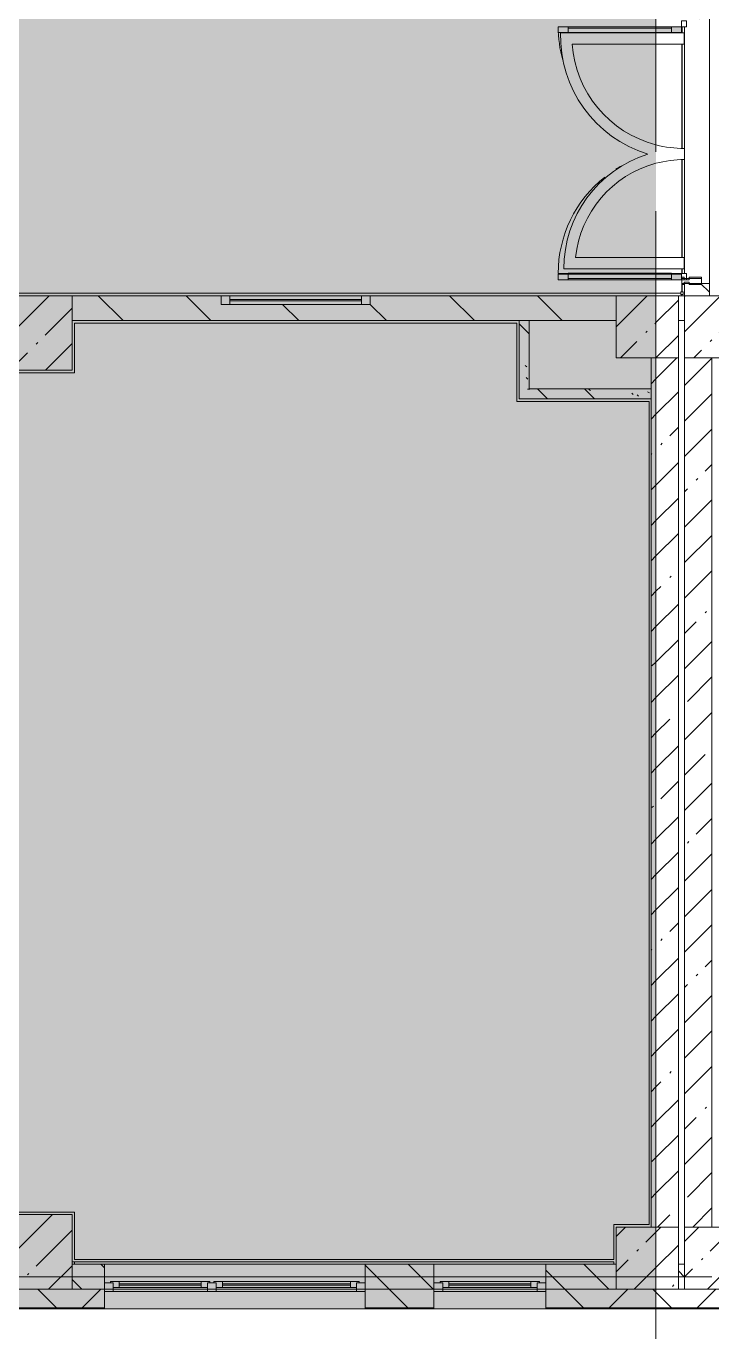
# Model space of a CAD drawing. Header units: millimetres. Extents: x -5714 to 188114, y -8553 to 29000.
# Drawn here: x 94344 to 99864, y -444 to 10072 of the extents above; entities that cross this region are included whole.
import ezdxf

# ---------------------------------------------------------------- set-up
doc = ezdxf.new("R2010")
doc.units = ezdxf.units.MM
doc.linetypes.add('Осевая', pattern=[3175, 635, -476.25, 1587.5, -476.25])
doc.layers.add('A-DETL-GENF-3', color=7, linetype='Continuous', lineweight=9, true_color=0xc0c0c0, transparency=0.4)
for name, color, linetype, lineweight, true_color in [('A-DETL-GENF-4', 7, 'Continuous', 5, 0xb7b7b7), ('A-DETL-GENF-5', 7, 'Continuous', 5, 0xaaaaaa), ('A-DETL-GENF-6', 7, 'Continuous', 5, 0xe2e2e2), ('A-DOOR-3', 7, 'Continuous', 5, 0xaaaaaa), ('A-DOOR-5', 7, 'Continuous', 5, 0xb7b7b7), ('A-FLOR-1', 7, 'Continuous', 5, 0xb7b7b7), ('A-FLOR-2', 7, 'Continuous', 5, 0xaaaaaa), ('A-GLAZ-3', 7, 'Continuous', 5, 0x737373), ('A-WALL-3', 7, 'Continuous', 5, 0x737373), ('A-WALL-4', 7, 'Continuous', 9, 0x737373), ('I-WALL-3', 7, 'Continuous', 5, 0x737373), ('I-WALL-4', 7, 'Continuous', 5, 0x787878), ('S-COLS-1', 7, 'Continuous', 5, 0x737373)]:
    doc.layers.add(name, color=color, linetype=linetype, lineweight=lineweight, true_color=true_color)
for name, color, linetype, lineweight in [('A-GLAZ-CWMG-2', 7, 'Continuous', 5), ('A-WALL', 7, 'Continuous', 9), ('A-WALL-2', 7, 'Continuous', 5), ('I-WALL-2', 7, 'Continuous', 5), ('S-COLS-2', 7, 'Continuous', 5), ('Оси', 7, 'Continuous', 9), ('Оси-2', 7, 'Осевая', 9)]:
    doc.layers.add(name, color=color, linetype=linetype, lineweight=lineweight)
pattern_1 = [(135, (61103.76, 0), (-176.7767, -176.7767), [])]
pattern_2 = [(45, (61103.76, 0), (-353.5534, 353.5534), []), (135, (61103.76, 0), (-353.5534, -353.5534), [])]
pattern_3 = [(45, (61103.76, 0), (-285.123, 285.123), []), (45, (61388.9, 0), (-285.123, 285.123), [504.031, -100.806, 16.764, -84.042])]
pattern_4 = [(45, (-38240, -150), (-285.123, 285.123), []), (45, (-37954.88, -150), (-285.123, 285.123), [504.031, -100.806, 16.764, -84.042])]
pattern_5 = [(45, (-38240, -7650), (-285.123, 285.123), []), (45, (-37954.88, -7650), (-285.123, 285.123), [504.031, -100.806, 16.764, -84.042])]
pattern_6 = [(135, (61103.76, 0), (-377.171, -377.171), [533.4, -88.9, 17.78, -88.9]), (135, (61103.76, 376.94), (-377.171, -377.171), []), (50, (61103.76, 0), (637.6445, -55.7866), [66.675, -733.425]), (355, (61103.76, 0), (-123.349, 668.699), [53.34, -586.74]), (100.451, (61156.9, -4.65), (514.299, 612.908), [56.665, -623.315]), (46.184, (61103.8, 177.8), (948.776, -147.15), [100.012, -1100.137]), (96.636, (61182.8, 165.5), (830.91, 865.997), [84.998, -934.973]), (351.184, (61103.8, 177.8), (830.918, 865.988), [80.01, -880.11]), (21, (61192.66, 133.35), (530.6506, -357.928), [66.675, -733.425]), (326, (61192.66, 133.35), (216.308, 644.658), [53.34, -586.74]), (71.451, (61236.9, 103.5), (746.96, 286.724), [56.665, -623.315]), (37.5, (61103.76, 0), (10.8105, 295.9426), [16.764, -562.864, 16.764, -578.866, -588.962]), (37.5, (61103.76, 0), (10.8105, 295.9426), [-1175.258, 16.764, -572.198]), (7.5, (61103.76, 0), (233.8692, 350.6318), [16.764, -322.834, 16.764, -549.529, -224.472]), (7.5, (61103.76, 0), (233.8692, 350.6318), [-905.891, 16.764, -207.708]), (327.5, (60905.51, 0), (474.5678, -20.0513), [16.764, -205.486, 16.764, -676.656, -920.115]), (327.5, (60905.51, 0), (474.5678, -20.0513), [-915.67, 16.764, -903.351]), (317.5, (60816.6, 0), (518.452, 88.9934), [16.764, -272.161, 16.764, -443.738, -653.415]), (317.5, (60816.6, 0), (518.452, 88.9934), [-749.427, 16.764, -636.651])]
pattern_7 = [(135, (61103.76, 0), (-353.5534, -353.5534), [])]

# ---------------------------------------------------------------- blocks, each defined once
blk = doc.blocks.new('BSC_Колонна _Прямоугольная - 500х500-23286270-3_9_1_птичка')
at = {"layer": 'S-COLS-2'}
h = blk.add_hatch(dxfattribs=at)
h.set_pattern_fill('FP_41', color=256, style=0, pattern_type=2)
h.set_pattern_definition([(45, (-38790, -7650), (-285.123, 285.123), []), (45, (-38504.88, -7650), (-285.123, 285.123), [504.031, -100.806, 16.764, -84.042])])
h.paths.add_polyline_path([(-250, -250), (250, -250), (250, 250), (-250, 250), (-250, 100)])
for p, q in [((250, 250), (-250, 250)), ((-250, 250), (-250, -250)), ((250, -250), (250, 250)), ((-250, -250), (250, -250))]:
    blk.add_line(p, q, dxfattribs=at)
blk = doc.blocks.new('BSC_Колонна _Прямоугольная - 500х500-V112-3_9_1_птичка')
at = {"layer": 'S-COLS-2'}
h = blk.add_hatch(dxfattribs=at)
h.set_pattern_fill('FP_48', color=256, style=0, pattern_type=2)
h.set_pattern_definition([(45, (-38790, -150), (-285.123, 285.123), []), (45, (-38504.88, -150), (-285.123, 285.123), [504.031, -100.806, 16.764, -84.042])])
h.paths.add_polyline_path([(-250, -250), (250, -250), (250, 250), (-250, 250), (-250, 80)])
for p, q in [((250, 250), (-250, 250)), ((-250, 250), (-250, -250)), ((250, -250), (250, 250)), ((-250, -250), (250, -250))]:
    blk.add_line(p, q, dxfattribs=at)
blk = doc.blocks.new('BSC_Колонна _Прямоугольная - 600х600-V130-3_9_1_птичка')
at = {"layer": 'S-COLS-2'}
h = blk.add_hatch(dxfattribs=at)
h.set_pattern_fill('FP_73', color=256, style=0, pattern_type=2)
h.set_pattern_definition([(45, (-33310, -7600), (-285.123, 285.123), []), (45, (-33024.88, -7600), (-285.123, 285.123), [504.031, -100.806, 16.764, -84.042])])
h.paths.add_polyline_path([(-300, -300), (300, -300), (300, 300), (-300, 300), (-300, 150)])
at = {"layer": 'S-COLS-1'}
for p, q in [((300, 300), (-300, 300)), ((-300, 300), (-300, -300)), ((300, -300), (300, 300)), ((-300, -300), (300, -300))]:
    blk.add_line(p, q, dxfattribs=at)
blk = doc.blocks.new('BSC_Колонна _Прямоугольная - 600х600-V131-3_9_1_птичка')
at = {"layer": 'S-COLS-2'}
h = blk.add_hatch(dxfattribs=at)
h.set_pattern_fill('FP_74', color=256, style=0, pattern_type=2)
h.set_pattern_definition([(45, (-33310, -200), (-285.123, 285.123), []), (45, (-33024.88, -200), (-285.123, 285.123), [504.031, -100.806, 16.764, -84.042])])
h.paths.add_polyline_path([(-212, -300), (300, -300), (300, 300), (-300, 300), (-300, -300)])
at = {"layer": 'S-COLS-1'}
for p, q in [((300, 300), (-300, 300)), ((-300, 300), (-300, -300)), ((300, -300), (300, 300)), ((-300, -300), (300, -300))]:
    blk.add_line(p, q, dxfattribs=at)
blk = doc.blocks.new('120_Окно_СКБ_2Ст - 120_Окно_СКБ_2Ст 2100х2400 _мал створка справа_-22446225-3_9_1_птичка')
at = {"layer": 'A-GLAZ-3'}
for p, q in [((-1050, -127), (-1050, -57)), ((-1050, -57), (-980, -57)), ((1050, -57), (-1050, -57)), ((-980, -57), (-980, -127)), ((150, -87), (-980, -87)), ((-980, -87), (-980, -127)), ((-930, -137), (-930, -87)), ((100, -137), (100, -87)), ((150, -127), (150, -57)), ((150, -57), (220, -57)), ((150, -127), (150, -87)), ((220, -57), (220, -127)), ((980, -87), (220, -87)), ((220, -87), (220, -127)), ((270, -137), (270, -87)), ((930, -137), (930, -87)), ((980, -127), (980, -57)), ((980, -57), (1050, -57)), ((980, -127), (980, -87)), ((1050, -57), (1050, -127)), ((-980, -127), (-1050, -127)), ((-1050, -127), (-1000, -127)), ((-980, -127), (-1000, -127)), ((-1000, -127), (-1000, -137)), ((-1000, -137), (170, -137)), ((170, -137), (-1000, -137)), ((-930, -107), (100, -107)), ((100, -117), (-930, -117)), ((220, -127), (150, -127)), ((170, -127), (150, -127)), ((170, -127), (200, -127)), ((170, -137), (170, -127)), ((220, -127), (200, -127)), ((200, -127), (200, -137)), ((200, -137), (1000, -137)), ((1000, -137), (200, -137)), ((270, -107), (930, -107)), ((930, -117), (270, -117)), ((1050, -127), (980, -127)), ((1000, -127), (980, -127)), ((1000, -127), (1050, -127)), ((1000, -137), (1000, -127))]:
    blk.add_line(p, q, dxfattribs=at)
blk = doc.blocks.new('120_Окно_СКБ_1Ст - 120_Окно_СКБ_1Ст 900х2500_h_-22445987-3_9_1_птичка')
at = {"layer": 'A-GLAZ-3'}
for p, q in [((-450, -127), (-450, -57)), ((-450, -57), (-380, -57)), ((450, -57), (-450, -57)), ((-380, -57), (-380, -127)), ((380, -87), (-380, -87)), ((-380, -87), (-380, -127)), ((-330, -137), (-330, -87)), ((330, -137), (330, -87)), ((380, -127), (380, -57)), ((380, -57), (450, -57)), ((380, -127), (380, -87)), ((450, -57), (450, -127)), ((-380, -127), (-450, -127)), ((-450, -127), (-400, -127)), ((-380, -127), (-400, -127)), ((-400, -127), (-400, -137)), ((-400, -137), (400, -137)), ((400, -137), (-400, -137)), ((-330, -107), (330, -107)), ((330, -117), (-330, -117)), ((450, -127), (380, -127)), ((400, -127), (380, -127)), ((400, -127), (450, -127)), ((400, -137), (400, -127))]:
    blk.add_line(p, q, dxfattribs=at)
blk = doc.blocks.new('BSC_Колонна _Прямоугольная - 500х500-V164-3_9_1_птичка')
at = {"layer": 'S-COLS-2'}
h = blk.add_hatch(dxfattribs=at)
h.set_pattern_fill('FP_102', color=256, style=0, pattern_type=2)
h.set_pattern_definition(pattern_4)
h.paths.add_polyline_path([(-15, -250), (70, -250), (70, 250), (-250, 250), (-250, -250)])
h = blk.add_hatch(dxfattribs=at)
h.set_pattern_fill('FP_102', color=256, style=0, pattern_type=2)
h.set_pattern_definition(pattern_4)
h.paths.add_polyline_path([(70, -250), (250, -250), (250, 250), (70, 250), (70, 80)])
at = {"layer": 'S-COLS-1'}
for p, q in [((70, 250), (-250, 250)), ((-250, 250), (-250, -250)), ((-250, -250), (70, -250))]:
    blk.add_line(p, q, dxfattribs=at)
at = {"layer": 'S-COLS-2'}
for p, q in [((250, 250), (70, 250)), ((250, -250), (250, 250)), ((70, -250), (250, -250))]:
    blk.add_line(p, q, dxfattribs=at)
blk = doc.blocks.new('BSC_Колонна _Прямоугольная - 500х500-V165-3_9_1_птичка')
at = {"layer": 'S-COLS-2'}
h = blk.add_hatch(dxfattribs=at)
h.set_pattern_fill('FP_103', color=256, style=0, pattern_type=2)
h.set_pattern_definition(pattern_5)
h.paths.add_polyline_path([(-15, -250), (70, -250), (70, 250), (-250, 250), (-250, -250)])
h = blk.add_hatch(dxfattribs=at)
h.set_pattern_fill('FP_103', color=256, style=0, pattern_type=2)
h.set_pattern_definition(pattern_5)
h.paths.add_polyline_path([(70, -250), (250, -250), (250, 250), (70, 250), (70, 100)])
at = {"layer": 'S-COLS-1'}
for p, q in [((70, 250), (-250, 250)), ((-250, 250), (-250, -250)), ((-250, -250), (70, -250))]:
    blk.add_line(p, q, dxfattribs=at)
at = {"layer": 'S-COLS-2'}
for p, q in [((250, 250), (70, 250)), ((250, -250), (250, 250)), ((70, -250), (250, -250))]:
    blk.add_line(p, q, dxfattribs=at)
blk = doc.blocks.new('120_Окно_СКБ_1Ст - 120_Окно_СКБ_1Ст 400х1200 EI30-24228909-3_9_1_птичка')
at = {"layer": 'A-GLAZ-3'}
for p, q in [((-600, 30), (-600, 100)), ((-600, 100), (-530, 100)), ((600, 100), (-600, 100)), ((-530, 30), (-600, 30)), ((-600, 30), (600, 30)), ((-530, 100), (-530, 30)), ((530, 70), (-530, 70)), ((530, 60), (-530, 60)), ((530, 30), (530, 100)), ((530, 100), (600, 100)), ((600, 30), (530, 30)), ((600, 100), (600, 30))]:
    blk.add_line(p, q, dxfattribs=at)
blk = doc.blocks.new('Прямоугольный импост - Импост структурный с накладкой - 160мм Темный-31239214-3_9_1_птичка')
at = {"layer": 'A-GLAZ-CWMG-2'}
for p, q in [((-50, 0), (-50, 17)), ((-50, 17), (0, 17)), ((-40, 0), (-50, 0)), ((-40, -40), (-40, 0)), ((0, 0), (-10, 0)), ((-10, 0), (-10, -40)), ((0, 17), (0, 0)), ((-50, -140), (-50, -40)), ((-50, -40), (-40, -40)), ((-10, -40), (0, -40)), ((0, -40), (0, -140)), ((0, -140), (-50, -140))]:
    blk.add_line(p, q, dxfattribs=at)
blk = doc.blocks.new('Дверь_Витражная_остекление_ - ДВН_ДАО_Главный вход_1800 в свету 5-32258809-3_9_1_птичка')
at = {"layer": 'A-DETL-GENF-6'}
for points in [[(-948, -20), (-993, -20), (-992, -226), (-948, -226)], [(1043, -20), (997, -20), (997, -226), (1043, -226)], [(-948, -1013), (-948, -226), (-993, -226), (-993, -1013)], [(1043, -311), (1043, -226), (997, -226), (997, -1013), (1043, -1013)]]:
    blk.add_hatch(color=256, dxfattribs=at).paths.add_polyline_path(points)
at = {"layer": 'A-DETL-GENF-4'}
for p, q in [((-993, -1013), (-993, -226)), ((-993, -226), (-993, -1013)), ((-983, -933), (-983, -226)), ((-948, -1013), (-948, -226)), ((-948, -1013), (-948, -226)), ((989, -933), (989, -226)), ((997, -1013), (997, -226)), ((997, -226), (997, -1013)), ((1033, -933), (1033, -226)), ((1043, -1013), (1043, -226)), ((1043, -1013), (1043, -226)), ((-993, -933), (-948, -933)), ((1043, -933), (997, -933)), ((-993, -1013), (-948, -1013)), ((-993, -1013), (-948, -1013)), ((1043, -1013), (997, -1013)), ((997, -1013), (1043, -1013))]:
    blk.add_line(p, q, dxfattribs=at)
at = {"layer": 'A-DETL-GENF-5'}
for p, q in [((-948, -20), (-993, -20)), ((-993, -226), (-993, -20)), ((-948, -20), (-993, -20)), ((-993, -20), (-993, -226)), ((-993, -100), (-948, -100)), ((-983, -226), (-983, -100)), ((-948, -226), (-948, -20)), ((-948, -226), (-948, -20)), ((989, -226), (989, -100)), ((997, -226), (997, -20)), ((997, -20), (997, -226)), ((1043, -100), (997, -100)), ((1033, -226), (1033, -100)), ((1043, -226), (1043, -20)), ((1043, -226), (1043, -20))]:
    blk.add_line(p, q, dxfattribs=at)
at = {"layer": 'A-DOOR-3'}
for p, q in [((-1043, 20), (-993, 20)), ((-1043, -20), (-1043, 20)), ((-993, 20), (-993, -20)), ((993, 20), (1043, 20)), ((993, -20), (993, 20)), ((1043, 20), (1043, -20)), ((-993, -20), (-1043, -20)), ((-993, -226), (-993, -20)), ((993, -226), (993, -20)), ((1043, -20), (993, -20))]:
    blk.add_line(p, q, dxfattribs=at)
at = {"layer": 'A-DOOR-5'}
for p, q in [((-993, -1013), (-993, -226)), ((993, -1013), (993, -226))]:
    blk.add_line(p, q, dxfattribs=at)
for centre, start, end in [((993, -20), 208.9884, 212.16), ((993, -20), 218.4779, 270), ((-993, -20), 270, 285.599)]:
    blk.add_arc(centre, 993, start, end, dxfattribs=at)
blk = doc.blocks.new('Прямоугольный импост - Импост структурный с накладкой - 160мм Темный-31915521-3_9_1_птичка')
at = {"layer": 'A-GLAZ-CWMG-2'}
for p, q in [((-25, 0), (-25, 17)), ((-25, 17), (25, 17)), ((-15, 0), (-25, 0)), ((-15, -40), (-15, 0)), ((25, 0), (15, 0)), ((15, 0), (15, -40)), ((25, 17), (25, 0)), ((-25, -140), (-25, -40)), ((-25, -40), (-15, -40)), ((15, -40), (25, -40)), ((25, -40), (25, -140)), ((25, -140), (-25, -140))]:
    blk.add_line(p, q, dxfattribs=at)

msp = doc.modelspace()

# ---------------------------------------------------------------- hatches: boundary and pattern name
at = {"layer": 'A-DETL-GENF-3'}
msp.add_hatch(color=256, dxfattribs=at).paths.add_polyline_path([(97464.2, -258), (99413.8, -258), (99413.8, 15358), (60835.8, 15358), (60835.8, -258), (96532, -258)])
at = {"layer": 'A-WALL-2'}
h = msp.add_hatch(dxfattribs=at)
h.set_pattern_fill('FP_64', color=256, style=0, pattern_type=2)
h.set_pattern_definition(pattern_1)
h.paths.add_polyline_path([(92803.1, -100), (93213.8, -100), (93213.8, 100), (91986.6, 100), (91986.6, -100)])
h.paths.add_polyline_path([(99093.8, -100), (99093.8, 100), (98526.8, 100), (98526.8, -100)])
h.paths.add_polyline_path([(91086.6, -100), (91086.6, 100), (90913.5, 100), (90913.5, -100), (90938.7, -100)])
h.paths.add_polyline_path([(97464.2, -100), (97626.8, -100), (97626.8, 100), (97073.8, 100), (97073.8, -100)])
h.paths.add_polyline_path([(94713.8, -100), (94973.8, -100), (94973.8, 100), (94713.8, 100), (94713.8, 39.5)])
h.paths.add_polyline_path([(80684.5, -100), (81813.8, -100), (81813.8, 100), (80463.8, 100), (80463.8, -100)])
h.paths.add_polyline_path([(77887.9, -100), (78363.8, -100), (78363.8, 100), (77613.8, 100), (77613.8, -100)])
h.paths.add_polyline_path([(85913.8, -100), (86663.8, -100), (86663.8, 100), (85913.8, 100)])
h.paths.add_polyline_path([(87263.8, -100), (87513.5, -100), (87513.5, 100), (87263.8, 100), (87263.8, -63.8)])
h.paths.add_polyline_path([(83813.8, -100), (83813.8, 100), (83613.8, 100), (83613.8, -100)])
h.paths.add_polyline_path([(83013.8, -100), (83013.8, 100), (82713.8, 100), (82713.8, -100)])
h.paths.add_polyline_path([(76713.8, -100), (76713.8, 100), (75963.8, 100), (75963.8, -100)])
h.paths.add_polyline_path([(71463.5, -100), (72213.8, -100), (72213.8, 100), (71463.5, 100)])
h.paths.add_polyline_path([(73113.8, -100), (73263.8, -100), (73263.8, 100), (73113.8, 100)])
h.paths.add_polyline_path([(68763.8, -100), (68763.8, 100), (67933.8, 100), (67933.8, -100), (68565.8, -100)])
h = msp.add_hatch(dxfattribs=at)
h.set_pattern_fill('FP_64', color=256, style=0, pattern_type=2)
h.set_pattern_definition(pattern_1)
h.paths.add_polyline_path([(126362.5, -100), (126513.8, -100), (126513.8, 100), (126263.8, 100), (126263.8, -100)])
h.paths.add_polyline_path([(116108.2, -100), (116613.8, -100), (116613.8, 100), (115863.8, 100), (115863.8, -100)])
h.paths.add_polyline_path([(118013.8, -100), (118913.8, -100), (118913.8, 100), (118013.8, 100), (118013.8, -52.2)])
h.paths.add_polyline_path([(125363.8, -100), (125363.8, 100), (124813.8, 100), (124813.8, -100)])
h.paths.add_polyline_path([(122513.8, -100), (122713.8, -100), (122713.8, 100), (122513.8, 100), (122513.8, 42.9)])
h.paths.add_polyline_path([(104921.8, -100), (105413.8, -100), (105413.8, 100), (104513.8, 100), (104513.8, -100)])
h.paths.add_polyline_path([(109263.8, -100), (109263.8, 100), (109013.8, 100), (109013.8, -100)])
h.paths.add_polyline_path([(112113.8, -100), (112113.8, 100), (111363.8, 100), (111363.8, -100)])
h.paths.add_polyline_path([(103763.8, -100), (104013.8, -100), (104013.8, 100), (103763.8, 100)])
h.paths.add_polyline_path([(113513.8, -100), (113763.8, -100), (113763.8, 100), (113513.8, 100), (113513.8, 33.3)])
h.paths.add_polyline_path([(102863.8, -100), (102863.8, 100), (102243.8, 100), (102243.8, -100)])
h.paths.add_polyline_path([(99643.8, -100), (99643.8, 100), (99593.8, 100), (99593.8, -100)])
h = msp.add_hatch(dxfattribs=at)
h.set_pattern_fill('FP_66', color=256, style=0, pattern_type=2)
h.set_pattern_definition(pattern_2)
h.paths.add_polyline_path([(90938.7, -250), (91086.6, -250), (91086.6, -100), (90313.5, -100), (90313.5, -250), (90913.5, -250)])
h.paths.add_polyline_path([(91986.6, -250), (93213.8, -250), (93213.8, -100), (91986.6, -100)])
h.paths.add_polyline_path([(99413.8, -250), (99413.8, -100), (98526.8, -100), (98526.8, -250), (99328.6, -250)])
h.paths.add_polyline_path([(94113.8, -250), (94973.8, -250), (94973.8, -100), (94113.8, -100)])
h.paths.add_polyline_path([(97464.2, -250), (97626.8, -250), (97626.8, -100), (97073.8, -100), (97073.8, -250)])
h.paths.add_polyline_path([(82713.8, -250), (83813.8, -250), (83813.8, -100), (82713.8, -100)])
h.paths.add_polyline_path([(87263.8, -250), (87513.5, -250), (87513.5, -100), (85913.8, -100), (85913.8, -250), (87209.9, -250)])
h.paths.add_polyline_path([(75963.8, -250), (76713.8, -250), (76713.8, -100), (75963.8, -100)])
h.paths.add_polyline_path([(77613.8, -250), (78363.8, -250), (78363.8, -100), (77613.8, -100)])
h.paths.add_polyline_path([(80463.8, -250), (81813.8, -250), (81813.8, -100), (80463.8, -100)])
h.paths.add_polyline_path([(73226.9, -250), (73863.8, -250), (73863.8, -100), (73113.8, -100), (73113.8, -250)])
h.paths.add_polyline_path([(71463.5, -250), (72213.8, -250), (72213.8, -100), (71463.5, -100)])
h.paths.add_polyline_path([(63904.8, -250), (64833.8, -250), (64833.8, -100), (60843.8, -100), (60843.8, -250), (62040.4, -250)])
h.paths.add_polyline_path([(69363.5, -250), (69363.5, -100), (67933.8, -100), (67933.8, -250), (68565.8, -250)])
h = msp.add_hatch(dxfattribs=at)
h.set_pattern_fill('FP_66', color=256, style=0, pattern_type=2)
h.set_pattern_definition(pattern_2)
h.paths.add_polyline_path([(116108.2, -250), (116613.8, -250), (116613.8, -100), (115863.8, -100), (115863.8, -250)])
h.paths.add_polyline_path([(117730.9, -250), (117730.9, -100), (117513.8, -100), (117513.8, -250)])
h.paths.add_polyline_path([(112113.8, -250), (112113.8, -100), (111363.8, -100), (111363.8, -250)])
h.paths.add_polyline_path([(102243.8, -250), (102863.8, -250), (102863.8, -100), (102243.8, -100)])
h.paths.add_polyline_path([(109013.8, -250), (109263.8, -250), (109263.8, -100), (108513.8, -100), (108513.8, -250), (108650.6, -250)])
h.paths.add_polyline_path([(103763.8, -250), (105413.8, -250), (105413.8, -100), (103763.8, -100)])
h.paths.add_polyline_path([(113763.8, -250), (113763.8, -100), (113013.8, -100), (113013.8, -250), (113311.6, -250)])
h.paths.add_polyline_path([(100143.8, -250), (100143.8, -100), (99413.8, -100), (99413.8, -250)])
at = {"layer": 'I-WALL-2'}
h = msp.add_hatch(dxfattribs=at)
h.set_pattern_fill('FP_65', color=256, style=0, pattern_type=2)
h.set_pattern_definition(pattern_7)
h.paths.add_polyline_path([(99643.8, 7900), (99843.8, 7900), (99843.8, 8000), (99643.8, 8000)])
h.paths.add_polyline_path([(99643.8, 10130), (99843.8, 10130), (99843.8, 10230), (99643.8, 10230)])
h = msp.add_hatch(dxfattribs=at)
h.set_pattern_fill('FP_65', color=256, style=0, pattern_type=2)
h.set_pattern_definition(pattern_7)
h.paths.add_polyline_path([(98393.8, 7700), (99093.8, 7700), (99093.8, 7900), (97113.8, 7900), (97113.8, 7830), (95913.8, 7830), (95913.8, 7900), (94713.8, 7900), (94713.8, 7700), (98313.8, 7700)])
h.paths.add_polyline_path([(91613.8, 7700), (91613.8, 7900), (90913.5, 7900), (90913.5, 7700), (91543.5, 7700)])
h = msp.add_hatch(dxfattribs=at)
h.set_pattern_fill('FP_65', color=256, style=0, pattern_type=2)
h.set_pattern_definition(pattern_7)
h.paths.add_polyline_path([(103233.8, 7700), (104013.8, 7700), (104013.8, 7900), (103233.8, 7900)])
h.paths.add_polyline_path([(100733.8, 7700), (100733.8, 7900), (100143.8, 7900), (100143.8, 7700)])
h.paths.add_polyline_path([(99643.8, 7700), (99643.8, 7900), (99593.8, 7900), (99593.8, 7700)])
h = msp.add_hatch(dxfattribs=at)
h.set_pattern_fill('FP_62', color=256, style=0, pattern_type=2)
h.set_pattern_definition(pattern_3)
h.paths.add_polyline_path([(99413.8, 400), (99413.8, 7400), (99373.8, 7400), (99373.8, 400)])
h = msp.add_hatch(dxfattribs=at)
h.set_pattern_fill('FP_62', color=256, style=0, pattern_type=2)
h.set_pattern_definition(pattern_3)
h.paths.add_polyline_path([(99413.8, 400), (99593.8, 400), (99593.8, 7400), (99413.8, 7400), (99413.8, 808.9)])
h = msp.add_hatch(dxfattribs=at)
h.set_pattern_fill('FP_62', color=256, style=0, pattern_type=2)
h.set_pattern_definition(pattern_3)
h.paths.add_polyline_path([(99643.8, 400), (99863.8, 400), (99863.8, 7400), (99643.8, 7400), (99643.8, 808.9)])
at = {"layer": 'I-WALL-4'}
h = msp.add_hatch(dxfattribs=at)
h.set_pattern_fill('FP_70', color=256, style=0, pattern_type=2)
h.set_pattern_definition(pattern_6)
h.paths.add_polyline_path([(98393.8, 7150), (98393.8, 7700), (98313.8, 7700), (98313.8, 7150)])
h = msp.add_hatch(dxfattribs=at)
h.set_pattern_fill('FP_70', color=256, style=0, pattern_type=2)
h.set_pattern_definition(pattern_6)
h.paths.add_polyline_path([(99373.8, 7070), (99373.8, 7150), (98313.8, 7150), (98313.8, 7070), (99328.6, 7070)])

# ---------------------------------------------------------------- linework, layer by layer
at = {"layer": 'A-FLOR-1'}
for p, q in [((99640.8, 10018), (98646.1, 10018)), ((98738, 9928), (99640.8, 9928)), ((99640.8, 8207.6), (98766.3, 8207.6)), ((98671.8, 8117.6), (99640.8, 8117.6)), ((94113.8, 7920), (99613.3, 7920)), ((98293.8, 7680), (94733.8, 7680)), ((94733.8, 7680), (94733.8, 7280)), ((98293.8, 7050), (98293.8, 7680)), ((94733.8, 7280), (94113.8, 7280)), ((99358.8, 7050), (98293.8, 7050)), ((99358.8, 420), (99358.8, 7050)), ((94093.8, 520), (94733.8, 520)), ((94733.8, 520), (94733.8, 140)), ((99073.8, 140), (99073.8, 420)), ((99073.8, 420), (99358.8, 420)), ((94733.8, 140), (99073.8, 140))]:
    msp.add_line(p, q, dxfattribs=at)
for centre, radius, start, end in [((99640.8, 9992), 995, 178.50265, 252.82384), ((99640.8, 9992), 905, 184.05524, 255.45477), ((99640.8, 8118), 969, 107.65196, 180.02266), ((99640.8, 8118), 879, 104.98919, 174.14835)]:
    msp.add_arc(centre, radius, start, end, dxfattribs=at)
at = {"layer": 'A-FLOR-2'}
for p, q in [((99623.3, 10064.1), (99623.3, 10018)), ((99623.8, 10018), (99623.8, 10064.1)), ((99640.8, 9928), (99640.8, 10018)), ((99623.3, 9928), (99623.3, 9088.1)), ((99623.8, 9088.1), (99623.8, 9928)), ((99643.8, 8997), (99643.8, 9087)), ((99623.3, 8995.9), (99623.3, 8207.6)), ((99623.8, 8207.6), (99623.8, 8995.9)), ((99640.8, 8117.6), (99640.8, 8207.6)), ((99623.3, 8117.6), (99623.3, 8080)), ((99623.8, 8080), (99623.8, 8117.6)), ((99623.3, 7991.2), (99623.3, 7931)), ((99623.3, 7911), (99623.3, 7900)), ((99623.8, 7931), (99623.8, 7990.6))]:
    msp.add_line(p, q, dxfattribs=at)
for centre, radius, start, end in [((99640.8, 9992), 905, 255.45477, 270.18994), ((99640.8, 8118), 879, 89.80445, 104.98919)]:
    msp.add_arc(centre, radius, start, end, dxfattribs=at)
at = {"layer": 'A-WALL'}
msp.add_line((99643.8, -100), (99593.8, -100), dxfattribs=at)
at = {"layer": 'A-WALL-2'}
for p, q in [((99633.3, 7931), (99613.3, 7931)), ((99613.3, 7931), (99613.3, 7911)), ((99613.3, 7911), (99633.3, 7911)), ((99633.3, 7911), (99633.3, 7931)), ((99643.8, 100), (99593.8, 100)), ((111363.8, -258), (97626.8, -258))]:
    msp.add_line(p, q, dxfattribs=at)
at = {"layer": 'A-WALL-3'}
for p, q in [((94973.8, 100), (94713.8, 100)), ((94973.8, -258), (94973.8, 100)), ((97626.8, 100), (97073.8, 100)), ((97073.8, 100), (97073.8, -258)), ((97626.8, -258), (97626.8, 100)), ((99093.8, 100), (98526.8, 100)), ((98526.8, 100), (98526.8, -258)), ((94973.8, -100), (97073.8, -100)), ((97626.8, -100), (98526.8, -100)), ((97626.8, -258), (91086.6, -258))]:
    msp.add_line(p, q, dxfattribs=at)
at = {"layer": 'A-WALL-4'}
for p, q in [((98393.8, 7700), (98313.8, 7700)), ((99373.8, 7070), (99373.8, 7150)), ((94713.8, -100), (94973.8, -100)), ((97073.8, -100), (97626.8, -100)), ((98526.8, -100), (99093.8, -100)), ((94113.8, -250), (94973.8, -250)), ((94113.8, -253), (94973.8, -253)), ((97073.8, -250), (97626.8, -250)), ((97073.8, -253), (97626.8, -253)), ((98526.8, -250), (100143.8, -250)), ((98526.8, -253), (100143.8, -253))]:
    msp.add_line(p, q, dxfattribs=at)
at = {"layer": 'I-WALL-2'}
for p, q in [((99843.8, 10230), (99843.8, 7900)), ((99643.8, 9087), (99643.8, 10064.1)), ((99643.8, 8080), (99643.8, 8997)), ((99843.8, 8000), (99643.8, 8000)), ((99643.8, 8000), (99643.8, 7900)), ((99643.8, 7900), (99593.8, 7900)), ((99593.8, 7700), (99643.8, 7700)), ((99593.8, 400), (99593.8, 7400)), ((99643.8, 7400), (99643.8, 400)), ((99863.8, 400), (99863.8, 7400))]:
    msp.add_line(p, q, dxfattribs=at)
at = {"layer": 'I-WALL-3'}
for p, q in [((95913.8, 7900), (94713.8, 7900)), ((99093.8, 7900), (97113.8, 7900)), ((94713.8, 7700), (98313.8, 7700)), ((98313.8, 7700), (98313.8, 7070)), ((98393.8, 7150), (98393.8, 7700)), ((98393.8, 7700), (99093.8, 7700)), ((99373.8, 7400), (99373.8, 7150)), ((98313.8, 7070), (99373.8, 7070)), ((99373.8, 7150), (98393.8, 7150)), ((99373.8, 7070), (99373.8, 400)), ((94713.8, 120), (99073.8, 120)), ((94733.8, 100), (94733.8, 120)), ((99073.8, 120), (99073.8, 100)), ((97073.8, 100), (94973.8, 100)), ((98526.8, 100), (97626.8, 100))]:
    msp.add_line(p, q, dxfattribs=at)
at = {"layer": 'Оси'}
for p, q in [((99413.8, -4552.8), (99413.8, 7947.2)), ((87363.8, 0), (99863.8, 0))]:
    msp.add_line(p, q, dxfattribs=at)
at = {"layer": 'Оси-2'}
msp.add_line((99413.8, 7947.2), (99413.8, 11277.7), dxfattribs=at)

# ---------------------------------------------------------------- block references
at = {"layer": 'A-DOOR-3', "rotation": 269.9999999999999}
msp.add_blockref('Дверь_Витражная_остекление_ - ДВН_ДАО_Главный вход_1800 в свету 5-32258809-3_9_1_птичка', (99639.8, 9072.5), dxfattribs=at)
at = {"layer": 'A-GLAZ-3'}
msp.add_blockref('120_Окно_СКБ_1Ст - 120_Окно_СКБ_1Ст 400х1200 EI30-24228909-3_9_1_птичка', (96513.8, 7800), dxfattribs=at)
at = {"layer": 'A-GLAZ-3', "rotation": 180}
for name, p in [('120_Окно_СКБ_2Ст - 120_Окно_СКБ_2Ст 2100х2400 _мал створка справа_-22446225-3_9_1_птичка', (96023.8, -175)), ('120_Окно_СКБ_1Ст - 120_Окно_СКБ_1Ст 900х2500_h_-22445987-3_9_1_птичка', (98076.8, -175))]:
    msp.add_blockref(name, p, dxfattribs=at)
at = {"layer": 'A-GLAZ-CWMG-2', "extrusion": (0, 0, -1), "rotation": 270.0000000000001}
for name, p in [('Прямоугольный импост - Импост структурный с накладкой - 160мм Темный-31239214-3_9_1_птичка', (-99639.8, 8000)), ('Прямоугольный импост - Импост структурный с накладкой - 160мм Темный-31915521-3_9_1_птичка', (-99639.8, 8015))]:
    msp.add_blockref(name, p, dxfattribs=at)
at = {"layer": 'S-COLS-1'}
for name, p in [('BSC_Колонна _Прямоугольная - 600х600-V130-3_9_1_птичка', (94413.8, 7600)), ('BSC_Колонна _Прямоугольная - 600х600-V131-3_9_1_птичка', (94413.8, 200))]:
    msp.add_blockref(name, p, dxfattribs=at)
at = {"layer": 'S-COLS-2'}
for name, p in [('BSC_Колонна _Прямоугольная - 500х500-V165-3_9_1_птичка', (99343.8, 7650)), ('BSC_Колонна _Прямоугольная - 500х500-23286270-3_9_1_птичка', (99893.8, 7650)), ('BSC_Колонна _Прямоугольная - 500х500-V164-3_9_1_птичка', (99343.8, 150)), ('BSC_Колонна _Прямоугольная - 500х500-V112-3_9_1_птичка', (99893.8, 150))]:
    msp.add_blockref(name, p, dxfattribs=at)

doc.saveas('drawing.dxf')
